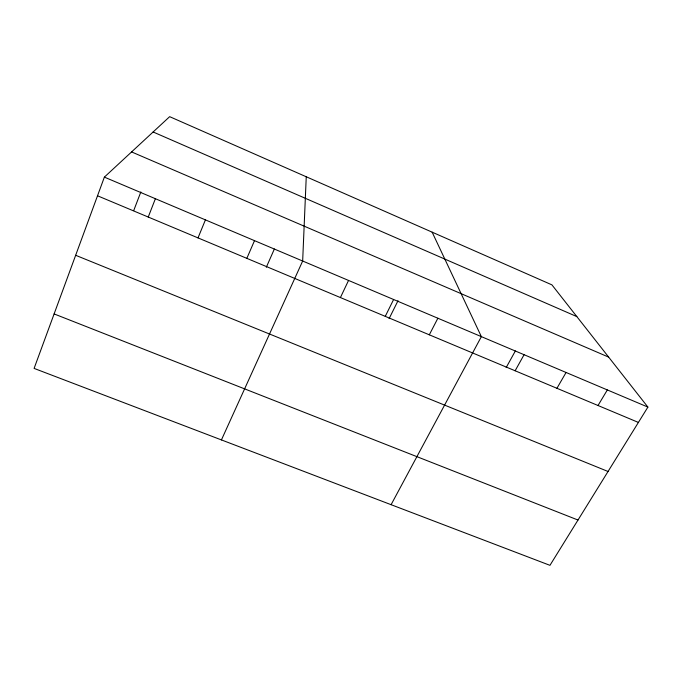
<?xml version="1.0" encoding="UTF-8"?>
<svg xmlns="http://www.w3.org/2000/svg" width="682" height="682" viewBox="0 0 682 682"><rect width="100%" height="100%" fill="white"/><g stroke="black" fill="none" stroke-linecap="round" stroke-linejoin="round"><path stroke-width="1.02" d="M306.252 176.766L302.663 261.018L221.428 439.924M104.372 177.124L34.1 368.408L549.956 565.335L647.9 407.094L551.926 284.871L169.665 116.665L104.372 177.124L647.9 407.094M133.689 210.644L140.85 191.932M148.25 217.038L155.385 198.709M198.019 237.89L205.418 219.877M246.841 258.35L254.505 240.644M266.312 267.259L274.377 248.981M340.412 297.565L348.553 280.438M385.262 316.354L393.616 299.5M389.115 318.622L398.024 300.711M429.31 334.811L437.878 318.23M391.093 504.689L481.364 336.635L432.141 232.161M506.163 367.572L515.379 350.915M515.123 370.778L524.083 354.708M556.93 388.288L566.069 372.474M598.012 405.509L607.338 389.933M54.117 313.925L577.995 520.034M75.659 255.29L608.046 471.484M97.517 195.785L638.412 422.431M131.583 151.924L608.659 357.121M153.118 131.984L576.853 316.61"/></g></svg>
